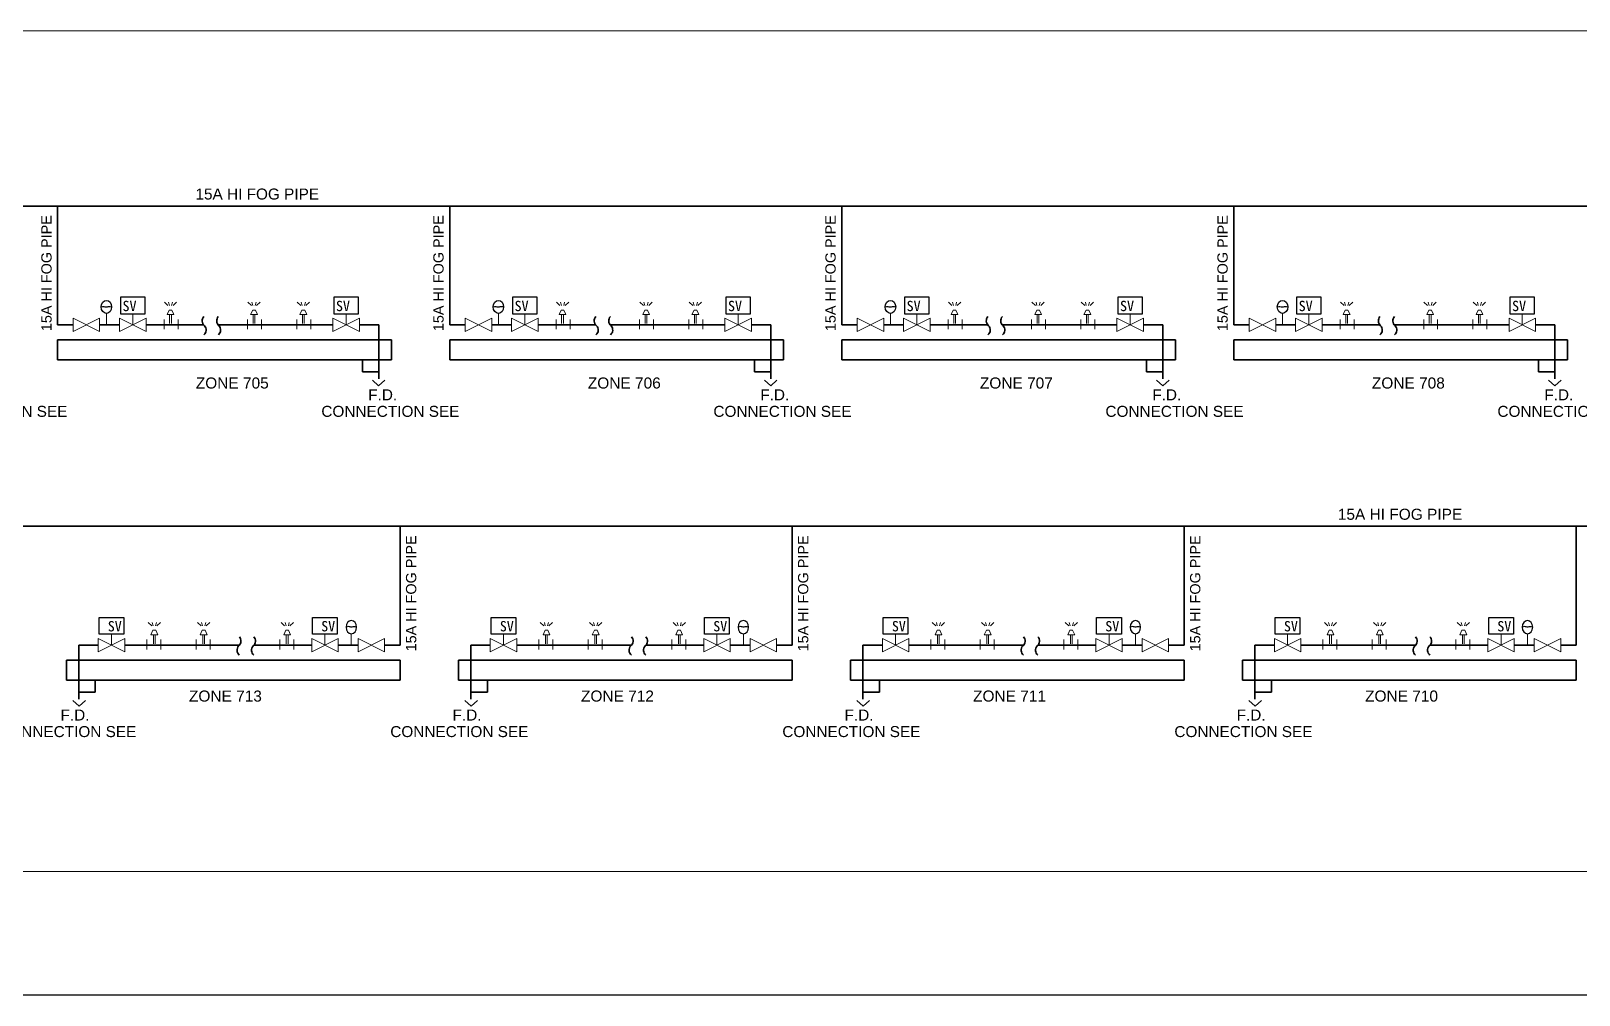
# Model space of a CAD drawing. Header units: millimetres. Extents: x 183 to 3972, y 193 to 1833.
# Drawn here: x 3370.3 to 3722.7, y 1075.8 to 1295.2 of the extents above; entities that cross this region are included whole.
import ezdxf

# ---------------------------------------------------------------- set-up
doc = ezdxf.new("R2010")
doc.units = ezdxf.units.MM
for name, color, linetype in [('DETL-TXT', 7, 'Continuous'), ('M-CWTR-TEXT', 7, 'Continuous'), ('M-CWTR-VAVE', 7, 'Continuous'), ('M-EQPM-TXT', 7, 'Continuous'), ('M-PIPE-CHWS12', 7, 'Continuous')]:
    doc.layers.add(name, color=color, linetype=linetype)

msp = doc.modelspace()

# ---------------------------------------------------------------- linework, layer by layer
at = {"color": 4, "linetype": 'Continuous', "lineweight": 35}
for p, q in [((3376.42, 1224.92), (3376.42, 1220.39)), ((3376.42, 1224.92), (3452.36, 1224.92)), ((3452.36, 1220.39), (3452.36, 1224.92)), ((3465.64, 1224.92), (3465.64, 1220.39)), ((3465.64, 1224.92), (3541.58, 1224.92)), ((3541.58, 1220.39), (3541.58, 1224.92)), ((3554.86, 1224.92), (3554.86, 1220.39)), ((3554.86, 1224.92), (3630.79, 1224.92)), ((3630.79, 1220.39), (3630.79, 1224.92)), ((3644.08, 1224.92), (3644.08, 1220.39)), ((3644.08, 1224.92), (3720.01, 1224.92)), ((3720.01, 1220.39), (3720.01, 1224.92)), ((3376.42, 1220.39), (3452.36, 1220.39)), ((3445.77, 1217.61), (3445.77, 1220.39)), ((3465.64, 1220.39), (3541.58, 1220.39)), ((3534.99, 1217.61), (3534.99, 1220.39)), ((3554.86, 1220.39), (3630.79, 1220.39)), ((3624.21, 1217.61), (3624.21, 1220.39)), ((3644.08, 1220.39), (3720.01, 1220.39)), ((3713.43, 1217.61), (3713.43, 1220.39)), ((3449.52, 1217.61), (3445.77, 1217.61)), ((3538.74, 1217.61), (3534.99, 1217.61)), ((3627.96, 1217.61), (3624.21, 1217.61)), ((3717.18, 1217.61), (3713.43, 1217.61)), ((3378.41, 1147.52), (3378.41, 1152.04)), ((3454.34, 1152.04), (3378.41, 1152.04)), ((3454.34, 1152.04), (3454.34, 1147.52)), ((3467.62, 1147.52), (3467.62, 1152.04)), ((3543.56, 1152.04), (3467.62, 1152.04)), ((3543.56, 1152.04), (3543.56, 1147.52)), ((3556.84, 1147.52), (3556.84, 1152.04)), ((3632.78, 1152.04), (3556.84, 1152.04)), ((3632.78, 1152.04), (3632.78, 1147.52)), ((3646.06, 1147.52), (3646.06, 1152.04)), ((3722, 1152.04), (3646.06, 1152.04)), ((3722, 1152.04), (3722, 1147.52)), ((3454.34, 1147.52), (3378.41, 1147.52)), ((3384.99, 1144.74), (3384.99, 1147.52)), ((3543.56, 1147.52), (3467.62, 1147.52)), ((3474.21, 1144.74), (3474.21, 1147.52)), ((3632.78, 1147.52), (3556.84, 1147.52)), ((3563.43, 1144.74), (3563.43, 1147.52)), ((3722, 1147.52), (3646.06, 1147.52)), ((3652.65, 1144.74), (3652.65, 1147.52)), ((3381.24, 1144.74), (3384.99, 1144.74)), ((3470.46, 1144.74), (3474.21, 1144.74)), ((3559.68, 1144.74), (3563.43, 1144.74)), ((3648.9, 1144.74), (3652.65, 1144.74))]:
    msp.add_line(p, q, dxfattribs=at)
at = {"color": 4}
msp.add_line((3927.14, 1075.84), (3176.16, 1075.85), dxfattribs=at)
at = {"layer": 'M-CWTR-TEXT', "color": 252, "linetype": 'Continuous', "lineweight": 35}
for p, q in [((3449.52, 1216.4), (3449.52, 1216.05)), ((3538.74, 1216.4), (3538.74, 1216.05)), ((3627.96, 1216.4), (3627.96, 1216.05)), ((3717.18, 1216.4), (3717.18, 1216.05)), ((3381.24, 1143.53), (3381.24, 1143.18)), ((3470.46, 1143.53), (3470.46, 1143.18)), ((3559.68, 1143.53), (3559.68, 1143.18)), ((3648.9, 1143.53), (3648.9, 1143.18))]:
    msp.add_line(p, q, dxfattribs=at)
at = {"layer": 'M-CWTR-VAVE', "color": 1, "lineweight": 0}
for p, q in [((2908.98, 1295.21), (3881.58, 1295.21)), ((3881.58, 1295.21), (2908.98, 1295.21)), ((2908.98, 1103.94), (3881.58, 1103.94))]:
    msp.add_line(p, q, dxfattribs=at)
at = {"layer": 'M-CWTR-VAVE', "color": 2, "lineweight": 0}
for p, q in [((3401.51, 1232.73), (3400.7, 1233.49)), ((3401.84, 1232.73), (3401.63, 1233.49)), ((3402.36, 1232.73), (3402.57, 1233.49)), ((3402.69, 1232.73), (3403.5, 1233.49)), ((3420.52, 1232.73), (3419.72, 1233.49)), ((3420.85, 1232.73), (3420.65, 1233.49)), ((3421.38, 1232.73), (3421.59, 1233.49)), ((3421.71, 1232.73), (3422.52, 1233.49)), ((3431.74, 1232.73), (3430.93, 1233.49)), ((3432.07, 1232.73), (3431.86, 1233.49)), ((3432.59, 1232.73), (3432.8, 1233.49)), ((3432.92, 1232.73), (3433.73, 1233.49)), ((3490.73, 1232.73), (3489.92, 1233.49)), ((3491.06, 1232.73), (3490.85, 1233.49)), ((3491.58, 1232.73), (3491.79, 1233.49)), ((3491.91, 1232.73), (3492.72, 1233.49)), ((3509.74, 1232.73), (3508.93, 1233.49)), ((3510.07, 1232.73), (3509.86, 1233.49)), ((3510.6, 1232.73), (3510.81, 1233.49)), ((3510.93, 1232.73), (3511.74, 1233.49)), ((3520.96, 1232.73), (3520.15, 1233.49)), ((3521.29, 1232.73), (3521.08, 1233.49)), ((3521.81, 1232.73), (3522.02, 1233.49)), ((3522.14, 1232.73), (3522.95, 1233.49)), ((3579.95, 1232.73), (3579.14, 1233.49)), ((3580.27, 1232.73), (3580.07, 1233.49)), ((3580.8, 1232.73), (3581.01, 1233.49)), ((3581.13, 1232.73), (3581.94, 1233.49)), ((3598.96, 1232.73), (3598.15, 1233.49)), ((3599.29, 1232.73), (3599.08, 1233.49)), ((3599.82, 1232.73), (3600.02, 1233.49)), ((3600.14, 1232.73), (3600.95, 1233.49)), ((3610.18, 1232.73), (3609.37, 1233.49)), ((3610.5, 1232.73), (3610.3, 1233.49)), ((3611.03, 1232.73), (3611.24, 1233.49)), ((3611.36, 1232.73), (3612.17, 1233.49)), ((3669.17, 1232.73), (3668.36, 1233.49)), ((3669.49, 1232.73), (3669.29, 1233.49)), ((3670.02, 1232.73), (3670.23, 1233.49)), ((3670.35, 1232.73), (3671.16, 1233.49)), ((3688.18, 1232.73), (3687.37, 1233.49)), ((3688.51, 1232.73), (3688.3, 1233.49)), ((3689.03, 1232.73), (3689.24, 1233.49)), ((3689.36, 1232.73), (3690.17, 1233.49)), ((3699.4, 1232.73), (3698.59, 1233.49)), ((3699.72, 1232.73), (3699.52, 1233.49)), ((3700.25, 1232.73), (3700.46, 1233.49)), ((3700.58, 1232.73), (3701.39, 1233.49)), ((3379.94, 1229.83), (3379.94, 1226.81)), ((3385.98, 1229.83), (3379.94, 1226.81)), ((3379.94, 1229.83), (3385.98, 1226.81)), ((3385.98, 1226.81), (3385.98, 1229.83)), ((3387.51, 1228.32), (3387.51, 1230.93)), ((3390.5, 1229.83), (3390.5, 1226.81)), ((3396.53, 1229.83), (3390.5, 1226.81)), ((3390.5, 1229.83), (3396.53, 1226.81)), ((3393.51, 1228.32), (3393.51, 1230.86)), ((3396.53, 1226.81), (3396.53, 1229.83)), ((3400.63, 1229.58), (3400.63, 1227.34)), ((3401.32, 1230.68), (3401.79, 1231.71)), ((3401.32, 1230.68), (3402.88, 1230.68)), ((3402.41, 1231.71), (3401.79, 1231.71)), ((3401.9, 1228.61), (3401.9, 1230.68)), ((3402.3, 1228.61), (3402.3, 1230.68)), ((3402.88, 1230.68), (3402.41, 1231.71)), ((3403.81, 1229.58), (3403.81, 1227.34)), ((3419.64, 1229.58), (3419.64, 1227.34)), ((3420.34, 1230.68), (3420.81, 1231.71)), ((3420.34, 1230.68), (3421.89, 1230.68)), ((3421.42, 1231.71), (3420.81, 1231.71)), ((3420.92, 1228.61), (3420.92, 1230.68)), ((3421.32, 1228.61), (3421.32, 1230.68)), ((3421.89, 1230.68), (3421.42, 1231.71)), ((3422.82, 1229.58), (3422.82, 1227.34)), ((3430.86, 1229.58), (3430.86, 1227.34)), ((3431.55, 1230.68), (3432.02, 1231.71)), ((3431.55, 1230.68), (3433.11, 1230.68)), ((3432.64, 1231.71), (3432.02, 1231.71)), ((3432.13, 1228.61), (3432.13, 1230.68)), ((3432.53, 1228.61), (3432.53, 1230.68)), ((3433.11, 1230.68), (3432.64, 1231.71)), ((3434.04, 1229.58), (3434.04, 1227.34)), ((3439.06, 1229.83), (3439.06, 1226.81)), ((3445.1, 1229.83), (3439.06, 1226.81)), ((3439.06, 1229.83), (3445.1, 1226.81)), ((3442.08, 1228.32), (3442.08, 1230.86)), ((3445.1, 1226.81), (3445.1, 1229.83)), ((3469.16, 1229.83), (3469.16, 1226.81)), ((3475.2, 1229.83), (3469.16, 1226.81)), ((3469.16, 1229.83), (3475.2, 1226.81)), ((3475.2, 1226.81), (3475.2, 1229.83)), ((3476.73, 1228.32), (3476.73, 1230.93)), ((3479.71, 1229.83), (3479.71, 1226.81)), ((3485.75, 1229.83), (3479.71, 1226.81)), ((3479.71, 1229.83), (3485.75, 1226.81)), ((3482.73, 1228.32), (3482.73, 1230.86)), ((3485.75, 1226.81), (3485.75, 1229.83)), ((3489.84, 1229.58), (3489.84, 1227.34)), ((3490.54, 1230.68), (3491.01, 1231.71)), ((3490.54, 1230.68), (3492.09, 1230.68)), ((3491.63, 1231.71), (3491.01, 1231.71)), ((3491.12, 1228.61), (3491.12, 1230.68)), ((3491.52, 1228.61), (3491.52, 1230.68)), ((3492.09, 1230.68), (3491.63, 1231.71)), ((3493.03, 1229.58), (3493.03, 1227.34)), ((3508.86, 1229.58), (3508.86, 1227.34)), ((3509.56, 1230.68), (3510.03, 1231.71)), ((3509.56, 1230.68), (3511.11, 1230.68)), ((3510.64, 1231.71), (3510.03, 1231.71)), ((3510.14, 1228.61), (3510.14, 1230.68)), ((3510.54, 1228.61), (3510.54, 1230.68)), ((3511.11, 1230.68), (3510.64, 1231.71)), ((3512.04, 1229.58), (3512.04, 1227.34)), ((3520.07, 1229.58), (3520.07, 1227.34)), ((3520.77, 1230.68), (3521.24, 1231.71)), ((3520.77, 1230.68), (3522.32, 1230.68)), ((3521.86, 1231.71), (3521.24, 1231.71)), ((3521.35, 1228.61), (3521.35, 1230.68)), ((3521.75, 1228.61), (3521.75, 1230.68)), ((3522.32, 1230.68), (3521.86, 1231.71)), ((3523.26, 1229.58), (3523.26, 1227.34)), ((3528.28, 1229.83), (3528.28, 1226.81)), ((3534.32, 1229.83), (3528.28, 1226.81)), ((3528.28, 1229.83), (3534.32, 1226.81)), ((3531.3, 1228.32), (3531.3, 1230.86)), ((3534.32, 1226.81), (3534.32, 1229.83)), ((3558.38, 1229.83), (3558.38, 1226.81)), ((3564.42, 1229.83), (3558.38, 1226.81)), ((3558.38, 1229.83), (3564.42, 1226.81)), ((3564.42, 1226.81), (3564.42, 1229.83)), ((3565.95, 1228.32), (3565.95, 1230.93)), ((3568.93, 1229.83), (3568.93, 1226.81)), ((3574.97, 1229.83), (3568.93, 1226.81)), ((3568.93, 1229.83), (3574.97, 1226.81)), ((3571.95, 1228.32), (3571.95, 1230.86)), ((3574.97, 1226.81), (3574.97, 1229.83)), ((3579.06, 1229.58), (3579.06, 1227.34)), ((3579.76, 1230.68), (3580.23, 1231.71)), ((3579.76, 1230.68), (3581.31, 1230.68)), ((3580.85, 1231.71), (3580.23, 1231.71)), ((3580.34, 1228.61), (3580.34, 1230.68)), ((3580.74, 1228.61), (3580.74, 1230.68)), ((3581.31, 1230.68), (3580.85, 1231.71)), ((3582.24, 1229.58), (3582.24, 1227.34)), ((3598.08, 1229.58), (3598.08, 1227.34)), ((3598.78, 1230.68), (3599.24, 1231.71)), ((3598.78, 1230.68), (3600.33, 1230.68)), ((3599.86, 1231.71), (3599.24, 1231.71)), ((3599.35, 1228.61), (3599.35, 1230.68)), ((3599.75, 1228.61), (3599.75, 1230.68)), ((3600.33, 1230.68), (3599.86, 1231.71)), ((3601.26, 1229.58), (3601.26, 1227.34)), ((3609.29, 1229.58), (3609.29, 1227.34)), ((3609.99, 1230.68), (3610.46, 1231.71)), ((3609.99, 1230.68), (3611.54, 1230.68)), ((3611.08, 1231.71), (3610.46, 1231.71)), ((3610.57, 1228.61), (3610.57, 1230.68)), ((3610.97, 1228.61), (3610.97, 1230.68)), ((3611.54, 1230.68), (3611.08, 1231.71)), ((3612.47, 1229.58), (3612.47, 1227.34)), ((3617.5, 1229.83), (3617.5, 1226.81)), ((3623.54, 1229.83), (3617.5, 1226.81)), ((3617.5, 1229.83), (3623.54, 1226.81)), ((3620.52, 1228.32), (3620.52, 1230.86)), ((3623.54, 1226.81), (3623.54, 1229.83)), ((3647.6, 1229.83), (3647.6, 1226.81)), ((3653.63, 1229.83), (3647.6, 1226.81)), ((3647.6, 1229.83), (3653.63, 1226.81)), ((3653.63, 1226.81), (3653.63, 1229.83)), ((3655.17, 1228.32), (3655.17, 1230.93)), ((3658.15, 1229.83), (3658.15, 1226.81)), ((3664.19, 1229.83), (3658.15, 1226.81)), ((3658.15, 1229.83), (3664.19, 1226.81)), ((3661.17, 1228.32), (3661.17, 1230.86)), ((3664.19, 1226.81), (3664.19, 1229.83)), ((3668.28, 1229.58), (3668.28, 1227.34)), ((3668.98, 1230.68), (3669.45, 1231.71)), ((3668.98, 1230.68), (3670.53, 1230.68)), ((3670.07, 1231.71), (3669.45, 1231.71)), ((3669.56, 1228.61), (3669.56, 1230.68)), ((3669.96, 1228.61), (3669.96, 1230.68)), ((3670.53, 1230.68), (3670.07, 1231.71)), ((3671.46, 1229.58), (3671.46, 1227.34)), ((3687.3, 1229.58), (3687.3, 1227.34)), ((3688, 1230.68), (3688.46, 1231.71)), ((3688, 1230.68), (3689.55, 1230.68)), ((3689.08, 1231.71), (3688.46, 1231.71)), ((3688.57, 1228.61), (3688.57, 1230.68)), ((3688.97, 1228.61), (3688.97, 1230.68)), ((3689.55, 1230.68), (3689.08, 1231.71)), ((3690.48, 1229.58), (3690.48, 1227.34)), ((3698.51, 1229.58), (3698.51, 1227.34)), ((3699.21, 1230.68), (3699.68, 1231.71)), ((3699.21, 1230.68), (3700.76, 1230.68)), ((3700.3, 1231.71), (3699.68, 1231.71)), ((3699.79, 1228.61), (3699.79, 1230.68)), ((3700.19, 1228.61), (3700.19, 1230.68)), ((3700.76, 1230.68), (3700.3, 1231.71)), ((3701.69, 1229.58), (3701.69, 1227.34)), ((3706.72, 1229.83), (3706.72, 1226.81)), ((3712.75, 1229.83), (3706.72, 1226.81)), ((3706.72, 1229.83), (3712.75, 1226.81)), ((3709.74, 1228.32), (3709.74, 1230.86)), ((3712.75, 1226.81), (3712.75, 1229.83)), ((3448.04, 1215.75), (3449.47, 1214.45)), ((3450.9, 1215.75), (3449.47, 1214.45)), ((3537.26, 1215.75), (3538.69, 1214.45)), ((3540.12, 1215.75), (3538.69, 1214.45)), ((3626.47, 1215.75), (3627.91, 1214.45)), ((3629.34, 1215.75), (3627.91, 1214.45)), ((3715.69, 1215.75), (3717.12, 1214.45)), ((3718.56, 1215.75), (3717.12, 1214.45)), ((3397.84, 1159.86), (3397.03, 1160.61)), ((3398.17, 1159.86), (3397.96, 1160.61)), ((3398.7, 1159.86), (3398.9, 1160.61)), ((3399.02, 1159.86), (3399.83, 1160.61)), ((3409.06, 1159.86), (3408.25, 1160.61)), ((3409.38, 1159.86), (3409.18, 1160.61)), ((3409.91, 1159.86), (3410.12, 1160.61)), ((3410.24, 1159.86), (3411.05, 1160.61)), ((3428.07, 1159.86), (3427.26, 1160.61)), ((3428.4, 1159.86), (3428.19, 1160.61)), ((3428.93, 1159.86), (3429.13, 1160.61)), ((3429.25, 1159.86), (3430.06, 1160.61)), ((3487.06, 1159.86), (3486.25, 1160.61)), ((3487.39, 1159.86), (3487.18, 1160.61)), ((3487.91, 1159.86), (3488.12, 1160.61)), ((3488.24, 1159.86), (3489.05, 1160.61)), ((3498.28, 1159.86), (3497.47, 1160.61)), ((3498.6, 1159.86), (3498.4, 1160.61)), ((3499.13, 1159.86), (3499.34, 1160.61)), ((3499.46, 1159.86), (3500.27, 1160.61)), ((3517.29, 1159.86), (3516.48, 1160.61)), ((3517.62, 1159.86), (3517.41, 1160.61)), ((3518.14, 1159.86), (3518.35, 1160.61)), ((3518.47, 1159.86), (3519.28, 1160.61)), ((3576.28, 1159.86), (3575.47, 1160.61)), ((3576.61, 1159.86), (3576.4, 1160.61)), ((3577.13, 1159.86), (3577.34, 1160.61)), ((3577.46, 1159.86), (3578.27, 1160.61)), ((3587.49, 1159.86), (3586.68, 1160.61)), ((3587.82, 1159.86), (3587.61, 1160.61)), ((3588.35, 1159.86), (3588.56, 1160.61)), ((3588.68, 1159.86), (3589.49, 1160.61)), ((3606.51, 1159.86), (3605.7, 1160.61)), ((3606.84, 1159.86), (3606.63, 1160.61)), ((3607.36, 1159.86), (3607.57, 1160.61)), ((3607.69, 1159.86), (3608.5, 1160.61)), ((3665.5, 1159.86), (3664.69, 1160.61)), ((3665.83, 1159.86), (3665.62, 1160.61)), ((3666.35, 1159.86), (3666.56, 1160.61)), ((3666.68, 1159.86), (3667.49, 1160.61)), ((3676.71, 1159.86), (3675.9, 1160.61)), ((3677.04, 1159.86), (3676.83, 1160.61)), ((3677.57, 1159.86), (3677.77, 1160.61)), ((3677.89, 1159.86), (3678.7, 1160.61)), ((3695.73, 1159.86), (3694.92, 1160.61)), ((3696.06, 1159.86), (3695.85, 1160.61)), ((3696.58, 1159.86), (3696.79, 1160.61)), ((3696.91, 1159.86), (3697.72, 1160.61)), ((3385.66, 1153.94), (3385.66, 1156.96)), ((3385.66, 1156.96), (3391.7, 1153.94)), ((3391.7, 1156.96), (3385.66, 1153.94)), ((3388.68, 1155.45), (3388.68, 1157.99)), ((3391.7, 1156.96), (3391.7, 1153.94)), ((3396.73, 1156.71), (3396.73, 1154.47)), ((3397.66, 1157.81), (3398.12, 1158.84)), ((3399.21, 1157.81), (3397.66, 1157.81)), ((3398.12, 1158.84), (3398.74, 1158.84)), ((3398.23, 1155.74), (3398.23, 1157.81)), ((3398.63, 1155.74), (3398.63, 1157.81)), ((3399.21, 1157.81), (3398.74, 1158.84)), ((3399.91, 1156.71), (3399.91, 1154.47)), ((3407.94, 1156.71), (3407.94, 1154.47)), ((3408.87, 1157.81), (3409.34, 1158.84)), ((3410.42, 1157.81), (3408.87, 1157.81)), ((3409.34, 1158.84), (3409.96, 1158.84)), ((3409.45, 1155.74), (3409.45, 1157.81)), ((3409.85, 1155.74), (3409.85, 1157.81)), ((3410.42, 1157.81), (3409.96, 1158.84)), ((3411.12, 1156.71), (3411.12, 1154.47)), ((3426.96, 1156.71), (3426.96, 1154.47)), ((3427.89, 1157.81), (3428.35, 1158.84)), ((3429.44, 1157.81), (3427.89, 1157.81)), ((3428.35, 1158.84), (3428.97, 1158.84)), ((3428.46, 1155.74), (3428.46, 1157.81)), ((3428.86, 1155.74), (3428.86, 1157.81)), ((3429.44, 1157.81), (3428.97, 1158.84)), ((3430.14, 1156.71), (3430.14, 1154.47)), ((3434.23, 1153.94), (3434.23, 1156.96)), ((3434.23, 1156.96), (3440.27, 1153.94)), ((3440.27, 1156.96), (3434.23, 1153.94)), ((3437.25, 1155.45), (3437.25, 1157.99)), ((3440.27, 1156.96), (3440.27, 1153.94)), ((3443.25, 1155.45), (3443.25, 1158.06)), ((3444.79, 1153.94), (3444.79, 1156.96)), ((3444.79, 1156.96), (3450.82, 1153.94)), ((3450.82, 1156.96), (3444.79, 1153.94)), ((3450.82, 1156.96), (3450.82, 1153.94)), ((3474.88, 1153.94), (3474.88, 1156.96)), ((3474.88, 1156.96), (3480.92, 1153.94)), ((3480.92, 1156.96), (3474.88, 1153.94)), ((3477.9, 1155.45), (3477.9, 1157.99)), ((3480.92, 1156.96), (3480.92, 1153.94)), ((3485.95, 1156.71), (3485.95, 1154.47)), ((3486.88, 1157.81), (3487.34, 1158.84)), ((3488.43, 1157.81), (3486.88, 1157.81)), ((3487.34, 1158.84), (3487.96, 1158.84)), ((3487.45, 1155.74), (3487.45, 1157.81)), ((3487.85, 1155.74), (3487.85, 1157.81)), ((3488.43, 1157.81), (3487.96, 1158.84)), ((3489.13, 1156.71), (3489.13, 1154.47)), ((3497.16, 1156.71), (3497.16, 1154.47)), ((3498.09, 1157.81), (3498.56, 1158.84)), ((3499.64, 1157.81), (3498.09, 1157.81)), ((3498.56, 1158.84), (3499.18, 1158.84)), ((3498.66, 1155.74), (3498.66, 1157.81)), ((3499.06, 1155.74), (3499.06, 1157.81)), ((3499.64, 1157.81), (3499.18, 1158.84)), ((3500.34, 1156.71), (3500.34, 1154.47)), ((3516.18, 1156.71), (3516.18, 1154.47)), ((3517.11, 1157.81), (3517.57, 1158.84)), ((3518.66, 1157.81), (3517.11, 1157.81)), ((3517.57, 1158.84), (3518.19, 1158.84)), ((3517.68, 1155.74), (3517.68, 1157.81)), ((3518.08, 1155.74), (3518.08, 1157.81)), ((3518.66, 1157.81), (3518.19, 1158.84)), ((3519.36, 1156.71), (3519.36, 1154.47)), ((3523.45, 1153.94), (3523.45, 1156.96)), ((3523.45, 1156.96), (3529.49, 1153.94)), ((3529.49, 1156.96), (3523.45, 1153.94)), ((3526.47, 1155.45), (3526.47, 1157.99)), ((3529.49, 1156.96), (3529.49, 1153.94)), ((3532.47, 1155.45), (3532.47, 1158.06)), ((3534, 1153.94), (3534, 1156.96)), ((3534, 1156.96), (3540.04, 1153.94)), ((3540.04, 1156.96), (3534, 1153.94)), ((3540.04, 1156.96), (3540.04, 1153.94)), ((3564.1, 1153.94), (3564.1, 1156.96)), ((3564.1, 1156.96), (3570.14, 1153.94)), ((3570.14, 1156.96), (3564.1, 1153.94)), ((3567.12, 1155.45), (3567.12, 1157.99)), ((3570.14, 1156.96), (3570.14, 1153.94)), ((3575.16, 1156.71), (3575.16, 1154.47)), ((3576.09, 1157.81), (3576.56, 1158.84)), ((3577.65, 1157.81), (3576.09, 1157.81)), ((3576.56, 1158.84), (3577.18, 1158.84)), ((3576.67, 1155.74), (3576.67, 1157.81)), ((3577.07, 1155.74), (3577.07, 1157.81)), ((3577.65, 1157.81), (3577.18, 1158.84)), ((3578.35, 1156.71), (3578.35, 1154.47)), ((3586.38, 1156.71), (3586.38, 1154.47)), ((3587.31, 1157.81), (3587.78, 1158.84)), ((3588.86, 1157.81), (3587.31, 1157.81)), ((3587.78, 1158.84), (3588.39, 1158.84)), ((3587.88, 1155.74), (3587.88, 1157.81)), ((3588.28, 1155.74), (3588.28, 1157.81)), ((3588.86, 1157.81), (3588.39, 1158.84)), ((3589.56, 1156.71), (3589.56, 1154.47)), ((3605.39, 1156.71), (3605.39, 1154.47)), ((3606.32, 1157.81), (3606.79, 1158.84)), ((3607.88, 1157.81), (3606.32, 1157.81)), ((3606.79, 1158.84), (3607.41, 1158.84)), ((3606.9, 1155.74), (3606.9, 1157.81)), ((3607.3, 1155.74), (3607.3, 1157.81)), ((3607.88, 1157.81), (3607.41, 1158.84)), ((3608.58, 1156.71), (3608.58, 1154.47)), ((3612.67, 1153.94), (3612.67, 1156.96)), ((3612.67, 1156.96), (3618.71, 1153.94)), ((3618.71, 1156.96), (3612.67, 1153.94)), ((3615.69, 1155.45), (3615.69, 1157.99)), ((3618.71, 1156.96), (3618.71, 1153.94)), ((3621.69, 1155.45), (3621.69, 1158.06)), ((3623.22, 1153.94), (3623.22, 1156.96)), ((3623.22, 1156.96), (3629.26, 1153.94)), ((3629.26, 1156.96), (3623.22, 1153.94)), ((3629.26, 1156.96), (3629.26, 1153.94)), ((3653.32, 1153.94), (3653.32, 1156.96)), ((3653.32, 1156.96), (3659.36, 1153.94)), ((3659.36, 1156.96), (3653.32, 1153.94)), ((3656.34, 1155.45), (3656.34, 1157.99)), ((3659.36, 1156.96), (3659.36, 1153.94)), ((3664.38, 1156.71), (3664.38, 1154.47)), ((3665.31, 1157.81), (3665.78, 1158.84)), ((3666.87, 1157.81), (3665.31, 1157.81)), ((3665.78, 1158.84), (3666.4, 1158.84)), ((3665.89, 1155.74), (3665.89, 1157.81)), ((3666.29, 1155.74), (3666.29, 1157.81)), ((3666.87, 1157.81), (3666.4, 1158.84)), ((3667.56, 1156.71), (3667.56, 1154.47)), ((3675.6, 1156.71), (3675.6, 1154.47)), ((3676.53, 1157.81), (3676.99, 1158.84)), ((3678.08, 1157.81), (3676.53, 1157.81)), ((3676.99, 1158.84), (3677.61, 1158.84)), ((3677.1, 1155.74), (3677.1, 1157.81)), ((3677.5, 1155.74), (3677.5, 1157.81)), ((3678.08, 1157.81), (3677.61, 1158.84)), ((3678.78, 1156.71), (3678.78, 1154.47)), ((3694.61, 1156.71), (3694.61, 1154.47)), ((3695.54, 1157.81), (3696.01, 1158.84)), ((3697.1, 1157.81), (3695.54, 1157.81)), ((3696.01, 1158.84), (3696.63, 1158.84)), ((3696.12, 1155.74), (3696.12, 1157.81)), ((3696.52, 1155.74), (3696.52, 1157.81)), ((3697.1, 1157.81), (3696.63, 1158.84)), ((3697.79, 1156.71), (3697.79, 1154.47)), ((3701.89, 1153.94), (3701.89, 1156.96)), ((3701.89, 1156.96), (3707.92, 1153.94)), ((3707.92, 1156.96), (3701.89, 1153.94)), ((3704.91, 1155.45), (3704.91, 1157.99)), ((3707.92, 1156.96), (3707.92, 1153.94)), ((3710.91, 1155.45), (3710.91, 1158.06)), ((3712.44, 1153.94), (3712.44, 1156.96)), ((3712.44, 1156.96), (3718.48, 1153.94)), ((3718.48, 1156.96), (3712.44, 1153.94)), ((3718.48, 1156.96), (3718.48, 1153.94)), ((3379.86, 1142.88), (3381.3, 1141.58)), ((3382.73, 1142.88), (3381.3, 1141.58)), ((3469.08, 1142.88), (3470.51, 1141.58)), ((3471.95, 1142.88), (3470.51, 1141.58)), ((3558.3, 1142.88), (3559.73, 1141.58)), ((3561.16, 1142.88), (3559.73, 1141.58)), ((3647.52, 1142.88), (3648.95, 1141.58)), ((3650.38, 1142.88), (3648.95, 1141.58))]:
    msp.add_line(p, q, dxfattribs=at)
at = {"layer": 'M-CWTR-VAVE', "color": 2}
for points in [[(3390.7, 1230.86), (3396.33, 1230.86), (3396.33, 1234.62), (3390.7, 1234.62)], [(3439.27, 1230.86), (3444.9, 1230.86), (3444.9, 1234.62), (3439.27, 1234.62)], [(3479.92, 1230.86), (3485.55, 1230.86), (3485.55, 1234.62), (3479.92, 1234.62)], [(3528.48, 1230.86), (3534.11, 1230.86), (3534.11, 1234.62), (3528.48, 1234.62)], [(3569.14, 1230.86), (3574.77, 1230.86), (3574.77, 1234.62), (3569.14, 1234.62)], [(3617.7, 1230.86), (3623.33, 1230.86), (3623.33, 1234.62), (3617.7, 1234.62)], [(3658.36, 1230.86), (3663.98, 1230.86), (3663.98, 1234.62), (3658.36, 1234.62)], [(3706.92, 1230.86), (3712.55, 1230.86), (3712.55, 1234.62), (3706.92, 1234.62)], [(3391.5, 1157.99), (3385.87, 1157.99), (3385.87, 1161.75), (3391.5, 1161.75)], [(3440.06, 1157.99), (3434.43, 1157.99), (3434.43, 1161.75), (3440.06, 1161.75)], [(3480.72, 1157.99), (3475.09, 1157.99), (3475.09, 1161.75), (3480.72, 1161.75)], [(3529.28, 1157.99), (3523.65, 1157.99), (3523.65, 1161.75), (3529.28, 1161.75)], [(3569.93, 1157.99), (3564.31, 1157.99), (3564.31, 1161.75), (3569.93, 1161.75)], [(3618.5, 1157.99), (3612.87, 1157.99), (3612.87, 1161.75), (3618.5, 1161.75)], [(3659.15, 1157.99), (3653.52, 1157.99), (3653.52, 1161.75), (3659.15, 1161.75)], [(3707.72, 1157.99), (3702.09, 1157.99), (3702.09, 1161.75), (3707.72, 1161.75)]]:
    msp.add_lwpolyline(points, close=True, dxfattribs=at)
for centre in [(3387.51, 1232.42), (3476.73, 1232.42), (3565.95, 1232.42), (3655.17, 1232.42)]:
    msp.add_ellipse(centre, major_axis=(0, -1.49), ratio=0.800659, dxfattribs=at)
at = {"layer": 'M-CWTR-VAVE', "color": 2, "extrusion": (0, 0, -1)}
for centre in [(3443.25, 1159.55), (3532.47, 1159.55), (3621.69, 1159.55), (3710.91, 1159.55)]:
    msp.add_ellipse(centre, major_axis=(0, -1.49), ratio=0.800659, dxfattribs=at)
at = {"layer": 'M-CWTR-VAVE', "color": 2}
for points in [[(3386.32, 1232.42), (3386.79, 1232.65), (3387.44, 1232.24), (3388.12, 1232.66), (3388.51, 1232.49), (3388.7, 1232.42)], [(3475.53, 1232.42), (3476.01, 1232.65), (3476.66, 1232.24), (3477.34, 1232.66), (3477.73, 1232.49), (3477.92, 1232.42)], [(3564.75, 1232.42), (3565.23, 1232.65), (3565.88, 1232.24), (3566.55, 1232.66), (3566.95, 1232.49), (3567.14, 1232.42)], [(3653.97, 1232.42), (3654.45, 1232.65), (3655.1, 1232.24), (3655.77, 1232.66), (3656.17, 1232.49), (3656.36, 1232.42)], [(3444.45, 1159.55), (3443.97, 1159.78), (3443.32, 1159.37), (3442.65, 1159.79), (3442.25, 1159.62), (3442.06, 1159.55)], [(3533.67, 1159.55), (3533.19, 1159.78), (3532.54, 1159.37), (3531.87, 1159.79), (3531.47, 1159.62), (3531.28, 1159.55)], [(3622.89, 1159.55), (3622.41, 1159.78), (3621.76, 1159.37), (3621.08, 1159.79), (3620.69, 1159.62), (3620.5, 1159.55)], [(3712.1, 1159.55), (3711.63, 1159.78), (3710.98, 1159.37), (3710.3, 1159.79), (3709.91, 1159.62), (3709.72, 1159.55)]]:
    msp.add_open_spline(points, degree=3, dxfattribs=at)
at = {"layer": 'M-PIPE-CHWS12', "color": 4, "linetype": 'Continuous', "lineweight": 35}
for p, q in [((3007.06, 1255.38), (3812.66, 1255.38)), ((3376.42, 1228.32), (3376.42, 1255.38)), ((3465.64, 1228.32), (3465.64, 1255.38)), ((3554.86, 1228.32), (3554.86, 1255.38)), ((3644.08, 1228.32), (3644.08, 1255.38)), ((3376.42, 1228.32), (3376.42, 1238.48)), ((3465.64, 1228.32), (3465.64, 1238.48)), ((3554.86, 1228.32), (3554.86, 1238.48)), ((3644.08, 1228.32), (3644.08, 1238.48)), ((3376.42, 1228.32), (3379.94, 1228.32)), ((3385.98, 1228.32), (3390.5, 1228.32)), ((3396.53, 1228.32), (3409.67, 1228.32)), ((3412.96, 1228.32), (3439.06, 1228.32)), ((3445.1, 1228.32), (3449.52, 1228.32)), ((3449.52, 1228.32), (3449.52, 1216.05)), ((3465.64, 1228.32), (3469.16, 1228.32)), ((3475.2, 1228.32), (3479.71, 1228.32)), ((3485.75, 1228.32), (3498.89, 1228.32)), ((3502.18, 1228.32), (3528.28, 1228.32)), ((3534.32, 1228.32), (3538.74, 1228.32)), ((3538.74, 1228.32), (3538.74, 1216.05)), ((3554.86, 1228.32), (3558.38, 1228.32)), ((3564.42, 1228.32), (3568.93, 1228.32)), ((3574.97, 1228.32), (3588.11, 1228.32)), ((3591.4, 1228.32), (3617.5, 1228.32)), ((3623.54, 1228.32), (3627.96, 1228.32)), ((3627.96, 1228.32), (3627.96, 1216.05)), ((3644.08, 1228.32), (3647.6, 1228.32)), ((3653.63, 1228.32), (3658.15, 1228.32)), ((3664.19, 1228.32), (3677.33, 1228.32)), ((3680.62, 1228.32), (3706.72, 1228.32)), ((3712.75, 1228.32), (3717.18, 1228.32)), ((3717.18, 1228.32), (3717.18, 1216.05)), ((3783.75, 1182.51), (3053.93, 1182.51)), ((3454.34, 1155.45), (3454.34, 1182.51)), ((3543.56, 1155.45), (3543.56, 1182.51)), ((3632.78, 1155.45), (3632.78, 1182.51)), ((3722, 1155.45), (3722, 1182.51)), ((3454.34, 1155.45), (3454.34, 1165.61)), ((3543.56, 1155.45), (3543.56, 1165.61)), ((3632.78, 1155.45), (3632.78, 1165.61)), ((3722, 1155.45), (3722, 1165.61)), ((3385.66, 1155.45), (3381.24, 1155.45)), ((3381.24, 1155.45), (3381.24, 1143.18)), ((3417.8, 1155.45), (3391.7, 1155.45)), ((3434.23, 1155.45), (3421.09, 1155.45)), ((3444.79, 1155.45), (3440.27, 1155.45)), ((3454.34, 1155.45), (3450.82, 1155.45)), ((3474.88, 1155.45), (3470.46, 1155.45)), ((3470.46, 1155.45), (3470.46, 1143.18)), ((3507.02, 1155.45), (3480.92, 1155.45)), ((3523.45, 1155.45), (3510.31, 1155.45)), ((3534, 1155.45), (3529.49, 1155.45)), ((3543.56, 1155.45), (3540.04, 1155.45)), ((3564.1, 1155.45), (3559.68, 1155.45)), ((3559.68, 1155.45), (3559.68, 1143.18)), ((3596.24, 1155.45), (3570.14, 1155.45)), ((3612.67, 1155.45), (3599.53, 1155.45)), ((3623.22, 1155.45), (3618.71, 1155.45)), ((3632.78, 1155.45), (3629.26, 1155.45)), ((3653.32, 1155.45), (3648.9, 1155.45)), ((3648.9, 1155.45), (3648.9, 1143.18)), ((3685.46, 1155.45), (3659.36, 1155.45)), ((3701.89, 1155.45), (3688.75, 1155.45)), ((3712.44, 1155.45), (3707.92, 1155.45)), ((3722, 1155.45), (3718.48, 1155.45))]:
    msp.add_line(p, q, dxfattribs=at)
at = {"layer": 'M-PIPE-CHWS12', "color": 252, "linetype": 'Continuous', "lineweight": 35}
for centre, start, end in [((3410.78, 1229.26), 137.9527, 230.1896), ((3414.07, 1229.26), 137.9527, 230.1896), ((3500, 1229.26), 137.9527, 230.1896), ((3503.29, 1229.26), 137.9527, 230.1896), ((3589.22, 1229.26), 137.9527, 230.1896), ((3592.51, 1229.26), 137.9527, 230.1896), ((3678.44, 1229.26), 137.9527, 230.1896), ((3681.73, 1229.26), 137.9527, 230.1896), ((3408.77, 1227.17), 309.8104, 42.0473), ((3412.06, 1227.17), 309.8104, 42.0473), ((3497.99, 1227.17), 309.8104, 42.0473), ((3501.28, 1227.17), 309.8104, 42.0473), ((3587.21, 1227.17), 309.8104, 42.0473), ((3590.5, 1227.17), 309.8104, 42.0473), ((3676.42, 1227.17), 309.8104, 42.0473), ((3679.71, 1227.17), 309.8104, 42.0473), ((3416.69, 1156.39), 309.8104, 42.0473), ((3419.98, 1156.39), 309.8104, 42.0473), ((3505.91, 1156.39), 309.8104, 42.0473), ((3509.2, 1156.39), 309.8104, 42.0473), ((3595.13, 1156.39), 309.8104, 42.0473), ((3598.42, 1156.39), 309.8104, 42.0473), ((3684.35, 1156.39), 309.8104, 42.0473), ((3687.64, 1156.39), 309.8104, 42.0473), ((3418.7, 1154.3), 137.9527, 230.1896), ((3422, 1154.3), 137.9527, 230.1896), ((3507.92, 1154.3), 137.9527, 230.1896), ((3511.21, 1154.3), 137.9527, 230.1896), ((3597.14, 1154.3), 137.9527, 230.1896), ((3600.43, 1154.3), 137.9527, 230.1896), ((3686.36, 1154.3), 137.9527, 230.1896), ((3689.65, 1154.3), 137.9527, 230.1896)]:
    msp.add_arc(centre, 1.46, start, end, dxfattribs=at)

# ---------------------------------------------------------------- texts
at = {"layer": 'DETL-TXT', "color": 7, "char_height": 2.5154}
for s, insert, width, attachment_point in [('{\\fArial|b0||i0||c0|p34;\\C251;\\H2.5;\\W1.;15A HI FOG PIPE}', (3407.78, 1256.82), 28.38, 7), ('{\\fArial|b0|i0|c0|p34;\\C251;ZONE 705}', (3407.86, 1213.81), 18.2018, 7), ('{\\fArial|b0|i0|c0|p34;\\C251;ZONE 706}', (3497.08, 1213.81), 18.2018, 7), ('{\\fArial|b0|i0|c0|p34;\\C251;ZONE 707}', (3586.3, 1213.81), 18.2018, 7), ('{\\fArial|b0|i0|c0|p34;\\C251;ZONE 708}', (3675.51, 1213.81), 18.2018, 7), ('{\\fArial|b0|i0|c0|p34;\\C251;15A HI FOG PIPE}', (3696.07, 1183.95), 28.38, 9), ('{\\fArial|b0|i0|c0|p34;\\C251;ZONE 713}', (3422.9, 1142.58), 18.2018, 9), ('{\\fArial|b0|i0|c0|p34;\\C251;ZONE 712}', (3512.12, 1142.58), 16.5568, 9), ('{\\fArial|b0|i0|c0|p34;\\C251;ZONE 711}', (3601.34, 1142.58), 17.1273, 9), ('{\\fArial|b0|i0|c0|p34;\\C251;ZONE 710}', (3690.56, 1142.58), 17.8992, 9)]:
    msp.add_mtext(s, dxfattribs=dict(at, insert=insert, width=width, attachment_point=attachment_point))
at = {"layer": 'DETL-TXT', "color": 7, "char_height": 2.5154, "width": 28.38, "rotation": 90}
for insert, attachment_point in [((3375.08, 1226.91), 7), ((3464.29, 1226.91), 7), ((3553.51, 1226.91), 7), ((3642.73, 1226.91), 7), ((3455.69, 1154.04), 1), ((3544.91, 1154.04), 1), ((3634.13, 1154.04), 1)]:
    msp.add_mtext('{\\fArial|b0|i0|c0|p34;\\H0.93199x;\\C251;15A HI FOG PIPE}', dxfattribs=dict(at, insert=insert, attachment_point=attachment_point))
at = {"layer": 'M-CWTR-VAVE', "char_height": 2.5154, "width": 2.3291}
for insert, attachment_point in [((3391.18, 1231.42), 7), ((3439.75, 1231.42), 7), ((3480.4, 1231.42), 7), ((3528.97, 1231.42), 7), ((3569.62, 1231.42), 7), ((3618.19, 1231.42), 7), ((3658.84, 1231.42), 7), ((3707.41, 1231.42), 7), ((3391.01, 1158.55), 9), ((3439.58, 1158.55), 9), ((3480.23, 1158.55), 9), ((3528.8, 1158.55), 9), ((3569.45, 1158.55), 9), ((3618.02, 1158.55), 9), ((3658.67, 1158.55), 9), ((3707.24, 1158.55), 9)]:
    msp.add_mtext('{\\fTxt|b0|i0|c0|p34;\\H0.93199x;\\C2;SV}', dxfattribs=dict(at, insert=insert, attachment_point=attachment_point))
at = {"layer": 'M-EQPM-TXT', "color": 7, "char_height": 2.5154}
for s, insert, width, attachment_point in [('{\\fArial|b0||i0||c0|p34;\\C251;\\H2.5;\\W1.;F.D.}', (3447.1, 1211.17), 6.6165, 7), ('{\\fArial|b0||i0||c0|p34;\\C251;\\H2.5;\\W1.;F.D.}', (3536.32, 1211.17), 6.6165, 7), ('{\\fArial|b0||i0||c0|p34;\\C251;\\H2.5;\\W1.;F.D.}', (3625.53, 1211.17), 6.6165, 7), ('{\\fArial|b0||i0||c0|p34;\\C251;\\H2.5;\\W1.;F.D.}', (3714.75, 1211.17), 6.6165, 7), ('{\\fArial|b0||i0||c0|p34;\\C251;\\H2.5;\\W1.;CONNECTION SEE}', (3347.21, 1207.37), 31.6062, 7), ('{\\fArial|b0||i0||c0|p34;\\C251;\\H2.5;\\W1.;CONNECTION SEE}', (3436.43, 1207.37), 31.6062, 7), ('{\\fArial|b0||i0||c0|p34;\\C251;\\H2.5;\\W1.;CONNECTION SEE}', (3525.65, 1207.37), 31.6062, 7), ('{\\fArial|b0||i0||c0|p34;\\C251;\\H2.5;\\W1.;CONNECTION SEE}', (3614.87, 1207.37), 31.6062, 7), ('{\\fArial|b0||i0||c0|p34;\\C251;\\H2.5;\\W1.;CONNECTION SEE}', (3704.08, 1207.37), 31.6062, 7), ('{\\fArial|b0||i0||c0|p34;\\C251;\\H2.5;\\W1.;F.D.}', (3383.67, 1138.3), 6.6165, 9), ('{\\fArial|b0||i0||c0|p34;\\C251;\\H2.5;\\W1.;F.D.}', (3472.89, 1138.3), 6.6165, 9), ('{\\fArial|b0||i0||c0|p34;\\C251;\\H2.5;\\W1.;F.D.}', (3562.1, 1138.3), 6.6165, 9), ('{\\fArial|b0||i0||c0|p34;\\C251;\\H2.5;\\W1.;F.D.}', (3651.32, 1138.3), 6.6165, 9), ('{\\fArial|b0||i0||c0|p34;\\C251;\\H2.5;\\W1.;CONNECTION SEE}', (3394.33, 1134.5), 31.6062, 9), ('{\\fArial|b0||i0||c0|p34;\\C251;\\H2.5;\\W1.;CONNECTION SEE}', (3483.55, 1134.5), 31.6062, 9), ('{\\fArial|b0||i0||c0|p34;\\C251;\\H2.5;\\W1.;CONNECTION SEE}', (3572.77, 1134.5), 31.6062, 9), ('{\\fArial|b0||i0||c0|p34;\\C251;\\H2.5;\\W1.;CONNECTION SEE}', (3661.99, 1134.5), 31.6062, 9)]:
    msp.add_mtext(s, dxfattribs=dict(at, insert=insert, width=width, attachment_point=attachment_point))

doc.saveas('drawing.dxf')
